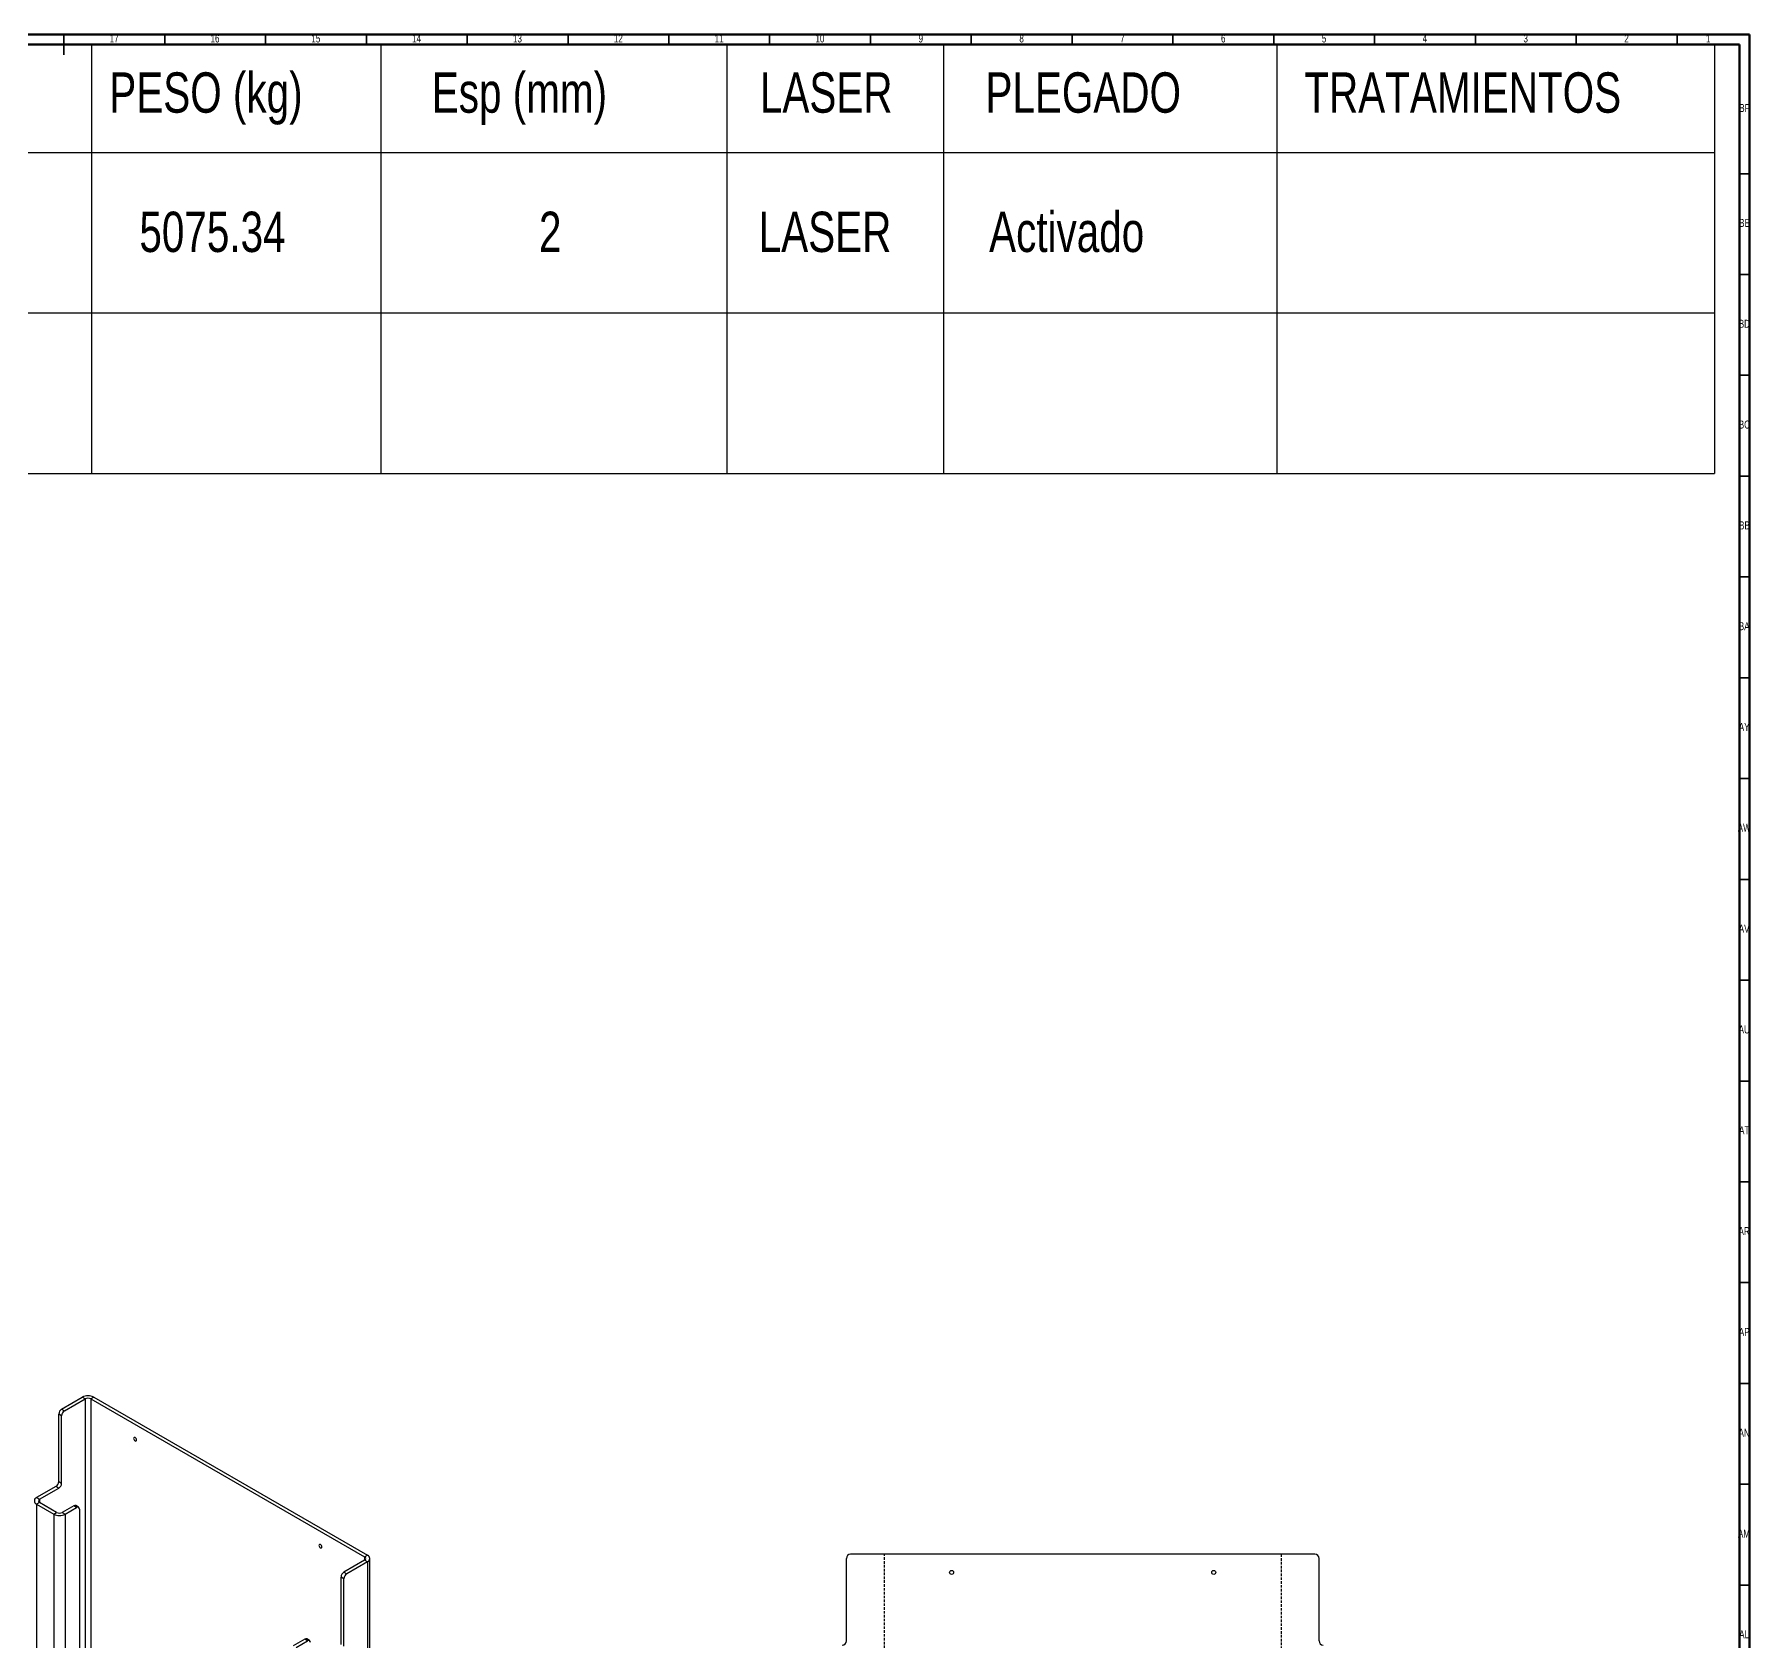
# Model space of a CAD drawing. Header units: millimetres. Extents: x 4 to 1678, y 5 to 2375.
# Drawn here: x 826 to 1678, y 1546 to 2343 of the extents above; entities that cross this region are included whole.
import ezdxf

# ---------------------------------------------------------------- set-up
doc = ezdxf.new("R2010")
doc.units = ezdxf.units.MM
doc.linetypes.add('HIDDEN', pattern=[1.905, 1.27, -0.635])
doc.styles.add('SLDTEXTSTYLE6', font='TXT', dxfattribs={"width": 0.75})

# ---------------------------------------------------------------- blocks, each defined once
blk = doc.blocks.new('SW_TABLEANNOTATION_0')
at = {"color": 0, "linetype": 'Continuous', "lineweight": 25}
for p, q in [((0, 0), (0, -53.72)), ((0, 0), (216.24, 0)), ((216.24, 0), (216.24, -53.72)), ((216.24, 0), (560.56, 0)), ((560.56, 0), (560.56, -53.72)), ((560.56, 0), (672.49, 0)), ((672.49, 0), (672.49, -53.72)), ((672.49, 0), (845.19, 0)), ((845.19, 0), (845.19, -53.72)), ((845.19, 0), (988.59, 0)), ((988.59, 0), (988.59, -53.72)), ((988.59, 0), (1160.27, 0)), ((1160.27, 0), (1160.27, -53.72)), ((1160.27, 0), (1267.61, 0)), ((1267.61, 0), (1267.61, -53.72)), ((1267.61, 0), (1433.04, 0)), ((1433.04, 0), (1433.04, -53.72)), ((1433.04, 0), (1650.02, 0)), ((1650.02, 0), (1650.02, -53.72)), ((0, -53.72), (216.24, -53.72)), ((0, -53.72), (0, -133.31)), ((216.24, -53.72), (560.56, -53.72)), ((216.24, -53.72), (216.24, -133.31)), ((560.56, -53.72), (672.49, -53.72)), ((560.56, -53.72), (560.56, -133.31)), ((672.49, -53.72), (845.19, -53.72)), ((672.49, -53.72), (672.49, -133.31)), ((845.19, -53.72), (988.59, -53.72)), ((845.19, -53.72), (845.19, -133.31)), ((988.59, -53.72), (1160.27, -53.72)), ((988.59, -53.72), (988.59, -133.31)), ((1160.27, -53.72), (1267.61, -53.72)), ((1160.27, -53.72), (1160.27, -133.31)), ((1267.61, -53.72), (1433.04, -53.72)), ((1267.61, -53.72), (1267.61, -133.31)), ((1433.04, -53.72), (1650.02, -53.72)), ((1433.04, -53.72), (1433.04, -133.31)), ((1650.02, -53.72), (1650.02, -133.31)), ((0, -133.31), (0, -212.89)), ((0, -133.31), (216.24, -133.31)), ((216.24, -133.31), (216.24, -212.89)), ((216.24, -133.31), (560.56, -133.31)), ((560.56, -133.31), (560.56, -212.89)), ((560.56, -133.31), (672.49, -133.31)), ((672.49, -133.31), (672.49, -212.89)), ((672.49, -133.31), (845.19, -133.31)), ((845.19, -133.31), (845.19, -212.89)), ((845.19, -133.31), (988.59, -133.31)), ((988.59, -133.31), (988.59, -212.89)), ((988.59, -133.31), (1160.27, -133.31)), ((1160.27, -133.31), (1160.27, -212.89)), ((1160.27, -133.31), (1267.61, -133.31)), ((1267.61, -133.31), (1267.61, -212.89)), ((1267.61, -133.31), (1433.04, -133.31)), ((1433.04, -133.31), (1433.04, -212.89)), ((1433.04, -133.31), (1650.02, -133.31)), ((1650.02, -133.31), (1650.02, -212.89)), ((0, -212.89), (216.24, -212.89)), ((216.24, -212.89), (560.56, -212.89)), ((560.56, -212.89), (672.49, -212.89)), ((672.49, -212.89), (845.19, -212.89)), ((845.19, -212.89), (988.59, -212.89)), ((988.59, -212.89), (1160.27, -212.89)), ((1160.27, -212.89), (1267.61, -212.89)), ((1267.61, -212.89), (1433.04, -212.89)), ((1433.04, -212.89), (1650.02, -212.89))]:
    blk.add_line(p, q, dxfattribs=at)
at = {"color": 0, "linetype": 'Continuous', "lineweight": 0, "char_height": 20, "attachment_point": 1, "style": 'SLDTEXTSTYLE6'}
for s, insert in [('N.º de Parte', (31.83, -14.01)), ('PIEZA', (353.73, -14.01)), ('TIPO', (588.52, -14.01)), ('MATERIAL', (697.26, -14.01)), ('PESO (kg)', (853.95, -14.01)), ('Esp (mm)', (1013.9, -14.01)), ('LASER', (1176.62, -14.01)), ('PLEGADO', (1288.48, -14.01)), ('TRATAMIENTOS', (1446.63, -14.01)), ('AB200 1005A00 Perfil', (257.05, -70.17)), ('AB200 1005A00', (10.55, -83.1)), ('CHA', (586.72, -83.1)), ('SAE 1010', (701.94, -83.1)), ('5075.34', (868.87, -83.1)), ('2', (1067.04, -83.1)), ('LASER', (1176.04, -83.1)), ('Activado', (1290.29, -83.1)), ('delantero', (324.76, -96.03)), ('SAE 1010', (701.94, -162.69))]:
    blk.add_mtext(s, dxfattribs=dict(at, insert=insert))
blk = doc.blocks.new('Vista de dibujo1')
at = {"color": 7, "linetype": 'Continuous', "lineweight": 25}
for p, q in [((-6.3, 859), (-6.3, 900)), ((226.12, 902), (-4.3, 902)), ((228.12, 859), (228.12, 900))]:
    blk.add_line(p, q, dxfattribs=at)
for centre in [(45.91, 893), (175.91, 893)]:
    blk.add_circle(centre, 1, dxfattribs=at)
for centre, start, end in [((-4.3, 900), 90, 180), ((226.12, 900), 0, 90), ((-8.3, 859), 270, 0), ((230.12, 859), 180, 270)]:
    blk.add_arc(centre, 2, start, end, dxfattribs=at)
blk = doc.blocks.new('Vista de dibujo5')
at = {"color": 7, "linetype": 'Continuous', "lineweight": 25}
for p, q in [((-152.85, 886.75), (-142.59, 892.67)), ((-152.85, 886.75), (-151.43, 885.93)), ((-151.43, 885.93), (-141.18, 891.85)), ((-141.18, 891.85), (-142.59, 892.67)), ((-141.18, 891.85), (-141.18, 79.19)), ((-136.94, 892.67), (-138.35, 891.85)), ((-138.35, 891.85), (-138.35, 79.19)), ((-138.35, 891.85), (-2.59, 813.48)), ((-136.94, 892.67), (-1.17, 814.3)), ((-152.85, 883.49), (-154.26, 884.3)), ((-154.26, 850.82), (-154.26, 884.3)), ((-152.85, 850.01), (-152.85, 883.49)), ((-155.67, 848.37), (-165.22, 842.86)), ((-165.22, 842.86), (-163.81, 842.05)), ((-163.81, 842.05), (-154.26, 847.56)), ((-154.26, 847.56), (-155.67, 848.37)), ((-154.26, 850.82), (-152.85, 850.01)), ((-163.81, 840.41), (-165.22, 839.6)), ((-165.22, 839.6), (-156.74, 834.7)), ((-165.22, 839.6), (-165.22, 63.68)), ((-163.81, 842.05), (-163.81, 840.41)), ((-155.32, 835.52), (-163.81, 840.41)), ((-156.74, 834.7), (-155.32, 835.52)), ((-156.74, 834.7), (-156.74, 58.78)), ((-146.84, 838.78), (-152.49, 835.52)), ((-152.49, 835.52), (-151.08, 834.7)), ((-151.08, 834.7), (-145.42, 837.96)), ((-151.08, 834.7), (-151.08, 58.78)), ((-145.42, 837.96), (-146.84, 838.78)), ((-144.42, 838.06), (-145.84, 838.88)), ((-144.01, 837.15), (-144.01, 62.86)), ((-2.59, 811.85), (-12.84, 805.93)), ((-1.17, 811.03), (-11.42, 805.11)), ((-2.59, 813.48), (-1.17, 814.3)), ((-2.59, 813.48), (-2.59, 811.85)), ((-1.17, 811.03), (-2.59, 811.85)), ((-1.17, 811.03), (-1.17, -1.63)), ((0, 0), (0, 812.66)), ((-12.84, 802.66), (-14.25, 803.48)), ((-14.25, 770), (-14.25, 803.48)), ((-12.84, 805.93), (-11.42, 805.11)), ((-12.84, 769.18), (-12.84, 802.66)), ((-32.28, 772.65), (-37.94, 769.39)), ((-36.53, 768.57), (-30.87, 771.84)), ((-30.87, 771.84), (-32.28, 772.65)), ((-29.87, 771.93), (-31.28, 772.75))]:
    blk.add_line(p, q, dxfattribs=at)
at = {"color": 7, "linetype": 'Continuous', "lineweight": 25, "flags": 128}
for points in [[(-116.43, 871.03), (-116.16, 870.94), (-115.93, 870.98), (-115.78, 871.16), (-115.72, 871.44), (-115.78, 871.79), (-115.93, 872.14), (-116.16, 872.45), (-116.43, 872.67), (-116.7, 872.76), (-116.93, 872.72), (-117.08, 872.54), (-117.14, 872.26), (-117.08, 871.92), (-116.93, 871.56), (-116.7, 871.25), (-116.43, 871.03)], [(-24.51, 817.97), (-24.24, 817.87), (-24.01, 817.92), (-23.85, 818.09), (-23.8, 818.38), (-23.85, 818.72), (-24.01, 819.07), (-24.24, 819.38), (-24.51, 819.6), (-24.78, 819.69), (-25.01, 819.65), (-25.16, 819.47), (-25.21, 819.19), (-25.16, 818.85), (-25.01, 818.5), (-24.78, 818.19), (-24.51, 817.97)]]:
    blk.add_lwpolyline(points, dxfattribs=at)
at = {"color": 7, "linetype": 'Continuous', "lineweight": 25}
for centre, radius, start, end in [((-151.19, 884.16), 3.07, 122.60548, 177.39452), ((-149.78, 883.35), 3.07, 122.60548, 177.39452), ((-139.76, 887.21), 6.15, 62.60967, 117.39033), ((-139.76, 889.12), 3.07, 62.60967, 117.39033), ((-164.6, 841.23), 1.75, 110.78342, 249.21658), ((-157.33, 850.96), 3.07, 302.60548, 357.39452), ((-155.92, 850.15), 3.07, 302.60548, 357.39452), ((-163.5, 841.23), 0.873, 110.78342, 249.21658), ((-153.91, 840.16), 6.15, 242.60967, 297.39033), ((-153.91, 838.25), 3.07, 242.60967, 297.39033), ((-146.25, 837.96), 1.01, 65.69288, 125.61758), ((-144.87, 837.29), 0.873, 350.78596, 129.20329), ((-2.9, 812.66), 0.873, 290.78342, 69.21658), ((-1.79, 812.66), 1.75, 290.78342, 69.21658), ((-11.18, 803.34), 3.07, 122.60548, 177.39452), ((-9.77, 802.52), 3.07, 122.60548, 177.39452), ((-31.7, 771.83), 1.01, 65.69288, 125.61758), ((-30.32, 771.16), 0.873, 350.78596, 129.20329)]:
    blk.add_arc(centre, radius, start, end, dxfattribs=at)

msp = doc.modelspace()

# ---------------------------------------------------------------- linework, layer by layer
at = {"color": 7, "linetype": 'Continuous', "lineweight": 70}
for p, q in [((5, 2343), (1677, 2343)), ((1677, 2343), (1677, 5)), ((10, 2338), (1672, 2338)), ((1672, 2338), (1672, 10))]:
    msp.add_line(p, q, dxfattribs=at)
at = {"color": 7, "linetype": 'Continuous', "lineweight": 35}
for p, q in [((841, 2343), (841, 2333)), ((841, 2338), (841, 2343)), ((891, 2338), (891, 2343)), ((941, 2338), (941, 2343)), ((991, 2338), (991, 2343)), ((1041, 2338), (1041, 2343)), ((1091, 2338), (1091, 2343)), ((1141, 2338), (1141, 2343)), ((1191, 2338), (1191, 2343)), ((1241, 2338), (1241, 2343)), ((1291, 2338), (1291, 2343)), ((1341, 2338), (1341, 2343)), ((1391, 2338), (1391, 2343)), ((1441, 2338), (1441, 2343)), ((1491, 2338), (1491, 2343)), ((1541, 2338), (1541, 2343)), ((1591, 2338), (1591, 2343)), ((1641, 2338), (1641, 2343)), ((1672, 2274), (1677, 2274)), ((1672, 2224), (1677, 2224)), ((1672, 2174), (1677, 2174)), ((1672, 2124), (1677, 2124)), ((1672, 2074), (1677, 2074)), ((1672, 2024), (1677, 2024)), ((1672, 1974), (1677, 1974)), ((1672, 1924), (1677, 1924)), ((1672, 1874), (1677, 1874)), ((1672, 1824), (1677, 1824)), ((1672, 1774), (1677, 1774)), ((1672, 1724), (1677, 1724)), ((1672, 1674), (1677, 1674)), ((1672, 1624), (1677, 1624)), ((1672, 1574), (1677, 1574))]:
    msp.add_line(p, q, dxfattribs=at)
at = {"color": 7, "linetype": 'HIDDEN'}
for p, q in [((1247.9, 594.01), (1247.9, 1589.26)), ((1444.61, 1589.26), (1444.61, 594.01))]:
    msp.add_line(p, q, dxfattribs=at)

# ---------------------------------------------------------------- block references
at = {"color": 6, "linetype": 'Continuous', "lineweight": 0}
msp.add_blockref('SW_TABLEANNOTATION_0', (9.54, 2338.26), dxfattribs=at)
at = {"color": 7, "linetype": 'Continuous', "lineweight": 25}
for name, p in [('Vista de dibujo5', (992.68, 774.51)), ('Vista de dibujo1', (1235.34, 687.26))]:
    msp.add_blockref(name, p, dxfattribs=at)

# ---------------------------------------------------------------- texts
at = {"color": 6, "linetype": 'Continuous', "lineweight": 0, "attachment_point": 2, "style": 'SLDTEXTSTYLE6'}
for s, insert, char_height in [('17', (865.92, 2343.06), 3.969), ('16', (915.92, 2343.06), 3.969), ('15', (965.92, 2343.06), 3.969), ('14', (1015.92, 2343.06), 3.969), ('13', (1065.92, 2343.06), 3.969), ('12', (1115.92, 2343.06), 3.969), ('11', (1165.92, 2343.06), 3.969), ('10', (1215.92, 2343.06), 3.969), ('9', (1265.96, 2343.06), 3.97), ('8', (1315.96, 2343.06), 3.97), ('7', (1365.96, 2343.06), 3.97), ('6', (1415.96, 2343.06), 3.97), ('5', (1465.96, 2343.06), 3.97), ('4', (1515.96, 2343.06), 3.97), ('3', (1565.96, 2343.06), 3.97), ('2', (1615.96, 2343.06), 3.97), ('1', (1656.46, 2343.06), 3.97), ('BF', (1674.43, 2308.56), 3.969), ('BE', (1674.48, 2251.56), 3.969), ('BD', (1674.42, 2201.56), 3.969), ('BC', (1674.43, 2151.56), 3.969), ('BB', (1674.44, 2101.56), 3.969), ('BA', (1674.31, 2051.56), 3.969), ('AY', (1674.32, 2001.56), 3.969), ('AW', (1674.34, 1951.56), 3.969), ('AV', (1674.28, 1901.56), 3.969), ('AU', (1674.35, 1851.56), 3.969), ('AT', (1674.33, 1801.56), 3.969), ('AR', (1674.28, 1751.56), 3.969), ('AP', (1674.32, 1701.56), 3.969), ('AN', (1674.3, 1651.56), 3.969), ('AM', (1674.2, 1601.56), 3.969), ('AL', (1674.29, 1551.56), 3.969)]:
    msp.add_mtext(s, dxfattribs=dict(at, insert=insert, char_height=char_height))

doc.saveas('drawing.dxf')
